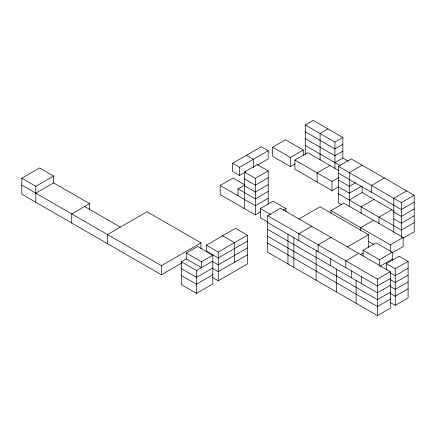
<?xml version="1.0" encoding="UTF-8"?>
<svg xmlns="http://www.w3.org/2000/svg" width="436" height="436" viewBox="0 0 436 436"><rect width="100%" height="100%" fill="white"/><g stroke="black" fill="none" stroke-linecap="round" stroke-linejoin="round"><path stroke-width="0.65" d="M181.747 263.05L161.391 274.805L21.8 194.211L21.8 178.226L39.6 167.953L53.606 176.04L53.606 182.891L89.533 203.634L89.533 209.503M21.8 178.226L35.807 186.314L53.606 176.04M35.807 193.164L53.606 182.891M89.533 203.634L71.738 213.907L71.738 223.041M245.85 171.806L239.506 175.468L232.584 171.473L232.584 163.287L261.262 146.736L268.184 150.731L268.184 158.911L257.344 165.173M305.265 154.633L305.265 124.941L313.173 120.374L342.838 137.504L342.838 158.055L334.93 162.623M295.107 163.92L290.43 166.617L272.631 156.344L272.631 147.21L285.487 139.787L303.287 150.066L303.287 155.281M232.584 163.287L239.506 167.288L268.184 150.731M260.586 211.825L255.327 214.861L220.224 194.592L220.224 185.458L233.08 178.035L244.618 184.701M244.449 208.582L244.449 172.04L257.305 164.623L268.184 170.901L268.184 204.179M328.008 128.942L320.095 133.509L320.095 159.93M272.631 147.21L290.43 157.483L303.287 150.066M244.449 172.04L255.327 178.324L268.184 170.901M238.023 195.737L238.023 188.886L245.037 184.837M361.537 186.079L349.269 193.164L338.391 186.886L331.965 190.597L294.883 169.19L294.883 160.056L307.734 152.633L338.543 170.416M268.184 177.752L255.327 185.175L244.449 178.891M305.265 124.941L334.93 142.071L342.838 137.504M268.184 184.602L255.327 192.025L244.449 185.747M342.838 144.354L334.93 148.921L305.265 131.797M268.184 191.453L255.327 198.876L238.023 188.886M342.838 151.205L334.93 155.772L305.265 138.648M268.184 198.304L255.327 205.727L220.224 185.458M329.987 165.478L317.13 172.901L317.13 182.035M21.8 185.077L161.391 265.671L200.942 242.836L200.942 248.705M267.868 222.098L260.27 217.717L260.27 208.582L273.127 201.16L285.983 208.582L285.983 211.841M186.276 253.016L201.437 261.769L201.437 267.666L186.276 258.913L186.276 253.016L197.644 246.449L212.806 255.202L212.806 283.94L196.494 293.357L181.332 284.604L181.332 261.769L186.575 258.739M341.824 204.855L338.391 202.871L338.391 166.334L351.247 158.911L414.2 195.257L414.2 231.799L403.098 238.209M247.419 241.119L218.245 257.965L206.381 251.114L206.381 245.212L235.549 228.371L247.419 235.222L247.419 263.96L218.245 280.8L212.599 277.536M267.688 215.716L280.544 208.294L390.302 271.666L390.302 308.203L377.451 315.626L267.688 252.253L267.688 215.716L377.451 279.084L390.302 271.666M294.883 160.056L331.965 181.463L338.391 177.752M283.062 210.266L285.983 208.582M362.12 165.19L349.269 172.612L349.269 206.544M201.437 261.769L212.806 255.202M206.381 245.212L218.245 252.063L247.419 235.222M181.332 261.769L196.494 270.522L212.806 261.104M355.694 182.602L349.269 186.314L338.391 180.035M212.806 267.955L196.494 277.372L181.332 268.62M247.419 247.97L218.245 264.815L212.599 261.551M298.982 218.965L320.095 206.773L368.551 234.748L368.551 247.321M212.806 274.805L196.494 284.223L181.332 275.47M247.419 254.82L218.245 271.666L212.599 268.402M384.372 178.035L371.516 185.458L371.516 192.309M330.973 213.188L330.973 210.577L343.83 203.154L403.158 237.413L403.158 246.547L392.057 252.956M349.269 200.015L362.12 192.598L394.068 211.04M311.691 226.279L298.834 233.701L298.834 240.552M373.99 199.448L361.133 206.866L361.133 213.395M406.619 190.881L393.763 198.304L393.763 232.23M330.973 237.407L318.117 244.83L318.117 251.681M338.391 166.334L401.343 202.68L414.2 195.257M373.494 220.284L360.637 227.706L360.637 230.317M391.784 209.721L378.933 217.144L378.933 223.668M414.2 202.108L401.343 209.531L338.391 173.185M347.432 246.94L368.551 234.748M414.2 208.958L401.343 216.381L393.763 212.005M414.2 215.809L401.343 223.232L393.763 218.856M363.112 255.861L363.112 250.253L375.963 242.836L392.28 252.253L392.28 260.352M358.659 253.398L345.808 260.815L345.808 267.666M414.2 222.66L401.343 230.083L338.391 193.737M360.338 254.711L363.27 253.016M330.973 210.577L390.302 244.83L403.158 237.413M363.112 250.253L379.424 259.676L392.28 252.253M380.012 266.189L392.28 259.104M386.351 269.9L386.351 263.671L399.202 256.248L408.101 261.387L408.101 297.924L395.245 305.347L390.242 302.459M386.351 263.671L395.245 268.81L408.101 261.387M390.302 278.517L377.451 285.934L267.688 222.567M408.101 268.238L395.245 275.661L390.242 272.773M390.302 285.367L377.451 292.785L267.688 229.418M408.101 275.089L395.245 282.512L390.242 279.623M390.302 292.218L377.451 299.636L267.688 236.268M408.101 281.939L395.245 289.362L390.242 286.474M390.302 299.069L377.451 306.486L267.688 243.119M408.101 288.79L395.245 296.213L390.242 293.324M342.838 158.055L347.972 161.02M305.265 145.499L340.064 165.587M246.427 155.298L253.349 159.293L253.349 167.479M368.202 241.206L373.434 244.225M260.27 208.582L270.789 214.654M222.698 235.794L234.563 242.645L234.563 262.243M200.942 242.836L147.052 211.722L107.496 234.557L107.496 243.691M84.589 206.49L120.352 227.134M401.343 202.68L401.343 237.26M395.245 268.81L395.245 305.347M390.302 244.83L390.302 251.359M379.424 259.676L379.424 265.906M377.451 279.084L377.451 315.626M362.12 186.99L362.12 192.598M361.629 276.8L361.629 283.651M356.092 280.457L356.092 303.293M351.738 271.094L351.738 277.945M336.412 269.094L336.412 291.929M334.93 142.071L334.93 168.498M331.965 181.463L331.965 190.597M330.477 258.82L330.477 265.671M316.144 250.542L316.144 280.228M293.891 237.696L293.891 267.382M290.43 157.483L290.43 166.617M287.962 234.268L287.962 263.96M255.327 178.324L255.327 214.861M239.506 167.288L239.506 175.468M218.245 252.063L218.245 280.8M196.494 270.522L196.494 293.357M161.391 265.671L161.391 274.805M35.807 186.314L35.807 202.299"/></g></svg>
